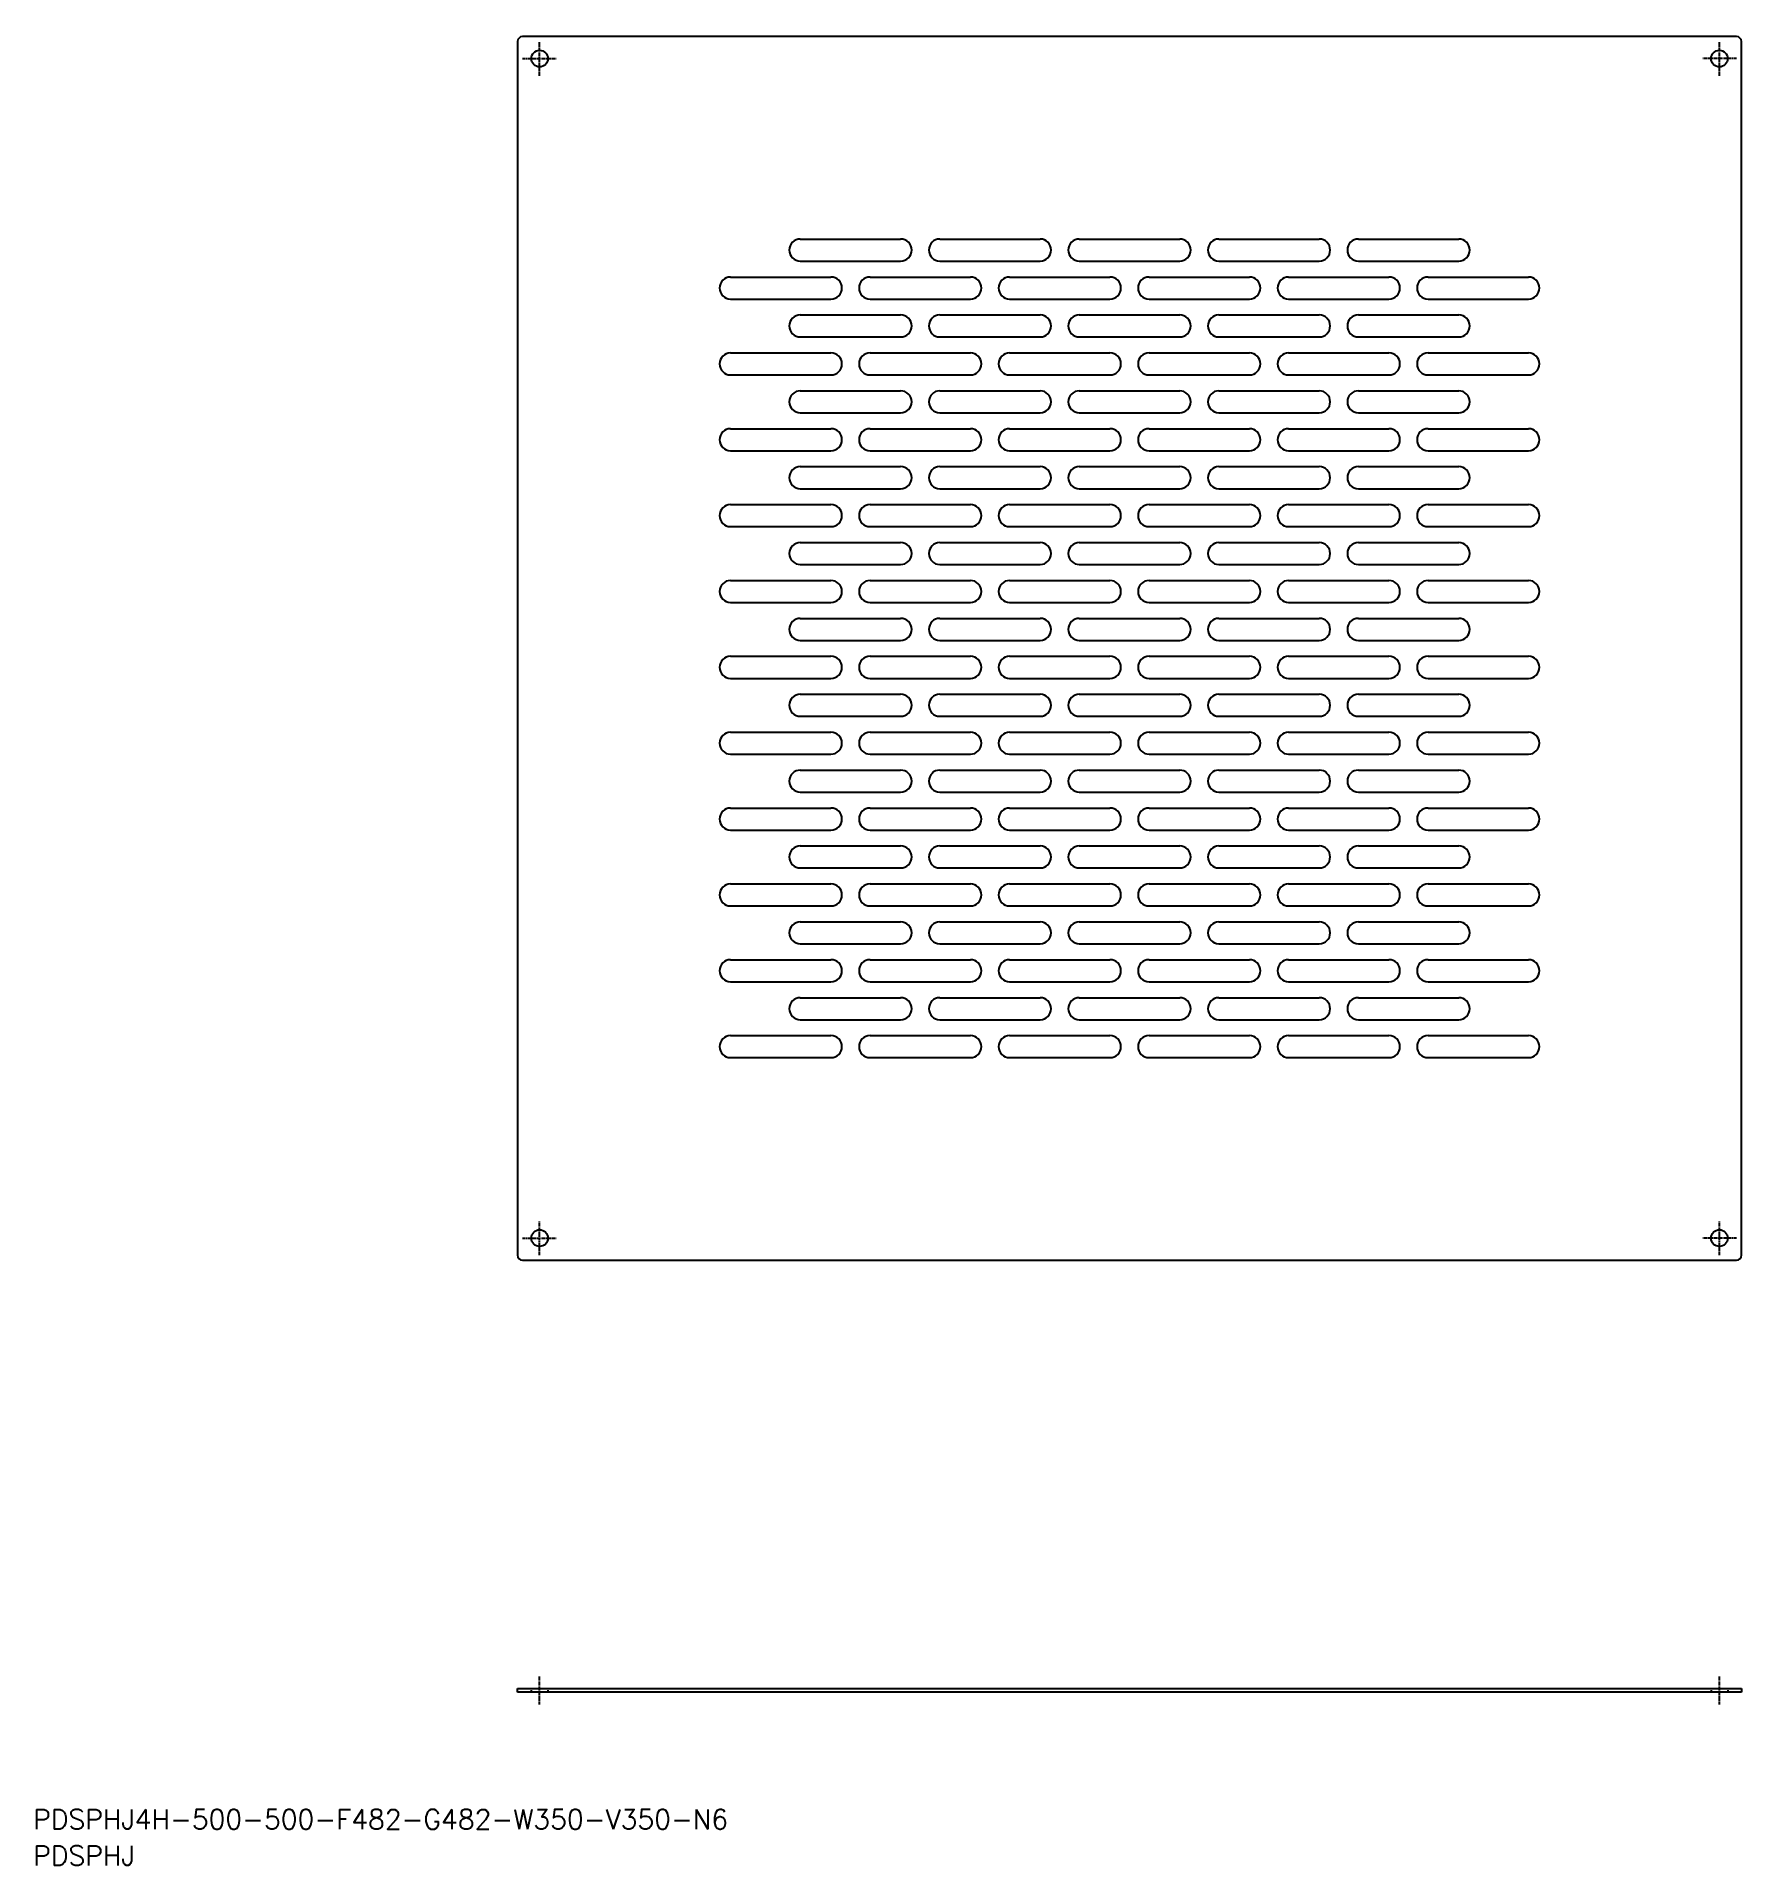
# Model space of a CAD drawing. Extents: x -195 to 501, y -127 to 621.
import ezdxf

# ---------------------------------------------------------------- set-up
doc = ezdxf.new("R2010")
doc.units = 0
doc.linetypes.add('CENTER', pattern=[2, 1.25, -0.25, 0.25, -0.25])
doc.linetypes.add('DASHED', pattern=[0.75, 0.5, -0.25])
doc.layers.get('0').update_dxf_attribs({"linetype": 'CONTINUOUS'})
doc.layers.add('CENTER', color=1, linetype='CENTER')
doc.styles.get("Standard").update_dxf_attribs({"font": 'txt.shx', "bigfont": 'extfont2.shx'})

msp = doc.modelspace()

# ---------------------------------------------------------------- linework, layer by layer
at = {"color": 7, "linetype": 'CONTINUOUS'}
for p, q in [((499.27, 620.53), (3.27, 620.53)), ((1.27, 618.53), (1.27, 122.53)), ((501.27, 122.53), (501.27, 618.53)), ((116.77, 537.78), (157.77, 537.78)), ((173.77, 537.78), (214.77, 537.78)), ((230.77, 537.78), (271.77, 537.78)), ((287.77, 537.78), (328.77, 537.78)), ((344.77, 537.78), (385.77, 537.78)), ((116.77, 528.78), (157.77, 528.78)), ((173.77, 528.78), (214.77, 528.78)), ((230.77, 528.78), (271.77, 528.78)), ((287.77, 528.78), (328.77, 528.78)), ((344.77, 528.78), (385.77, 528.78)), ((88.27, 522.28), (129.27, 522.28)), ((145.27, 522.28), (186.27, 522.28)), ((202.27, 522.28), (243.27, 522.28)), ((259.27, 522.28), (300.27, 522.28)), ((316.27, 522.28), (357.27, 522.28)), ((373.27, 522.28), (414.27, 522.28)), ((88.27, 513.28), (129.27, 513.28)), ((145.27, 513.28), (186.27, 513.28)), ((202.27, 513.28), (243.27, 513.28)), ((259.27, 513.28), (300.27, 513.28)), ((316.27, 513.28), (357.27, 513.28)), ((373.27, 513.28), (414.27, 513.28)), ((116.77, 506.78), (157.77, 506.78)), ((173.77, 506.78), (214.77, 506.78)), ((230.77, 506.78), (271.77, 506.78)), ((287.77, 506.78), (328.77, 506.78)), ((344.77, 506.78), (385.77, 506.78)), ((116.77, 497.78), (157.77, 497.78)), ((173.77, 497.78), (214.77, 497.78)), ((230.77, 497.78), (271.77, 497.78)), ((287.77, 497.78), (328.77, 497.78)), ((344.77, 497.78), (385.77, 497.78)), ((88.27, 491.28), (129.27, 491.28)), ((145.27, 491.28), (186.27, 491.28)), ((202.27, 491.28), (243.27, 491.28)), ((259.27, 491.28), (300.27, 491.28)), ((316.27, 491.28), (357.27, 491.28)), ((373.27, 491.28), (414.27, 491.28)), ((88.27, 482.28), (129.27, 482.28)), ((145.27, 482.28), (186.27, 482.28)), ((202.27, 482.28), (243.27, 482.28)), ((259.27, 482.28), (300.27, 482.28)), ((316.27, 482.28), (357.27, 482.28)), ((373.27, 482.28), (414.27, 482.28)), ((116.77, 475.78), (157.77, 475.78)), ((173.77, 475.78), (214.77, 475.78)), ((230.77, 475.78), (271.77, 475.78)), ((287.77, 475.78), (328.77, 475.78)), ((344.77, 475.78), (385.77, 475.78)), ((116.77, 466.78), (157.77, 466.78)), ((173.77, 466.78), (214.77, 466.78)), ((230.77, 466.78), (271.77, 466.78)), ((287.77, 466.78), (328.77, 466.78)), ((344.77, 466.78), (385.77, 466.78)), ((88.27, 460.28), (129.27, 460.28)), ((145.27, 460.28), (186.27, 460.28)), ((202.27, 460.28), (243.27, 460.28)), ((259.27, 460.28), (300.27, 460.28)), ((316.27, 460.28), (357.27, 460.28)), ((373.27, 460.28), (414.27, 460.28)), ((88.27, 451.28), (129.27, 451.28)), ((145.27, 451.28), (186.27, 451.28)), ((202.27, 451.28), (243.27, 451.28)), ((259.27, 451.28), (300.27, 451.28)), ((316.27, 451.28), (357.27, 451.28)), ((373.27, 451.28), (414.27, 451.28)), ((116.77, 444.78), (157.77, 444.78)), ((173.77, 444.78), (214.77, 444.78)), ((230.77, 444.78), (271.77, 444.78)), ((287.77, 444.78), (328.77, 444.78)), ((344.77, 444.78), (385.77, 444.78)), ((116.77, 435.78), (157.77, 435.78)), ((173.77, 435.78), (214.77, 435.78)), ((230.77, 435.78), (271.77, 435.78)), ((287.77, 435.78), (328.77, 435.78)), ((344.77, 435.78), (385.77, 435.78)), ((88.27, 429.28), (129.27, 429.28)), ((145.27, 429.28), (186.27, 429.28)), ((202.27, 429.28), (243.27, 429.28)), ((259.27, 429.28), (300.27, 429.28)), ((316.27, 429.28), (357.27, 429.28)), ((373.27, 429.28), (414.27, 429.28)), ((88.27, 420.28), (129.27, 420.28)), ((145.27, 420.28), (186.27, 420.28)), ((202.27, 420.28), (243.27, 420.28)), ((259.27, 420.28), (300.27, 420.28)), ((316.27, 420.28), (357.27, 420.28)), ((373.27, 420.28), (414.27, 420.28)), ((116.77, 413.78), (157.77, 413.78)), ((173.77, 413.78), (214.77, 413.78)), ((230.77, 413.78), (271.77, 413.78)), ((287.77, 413.78), (328.77, 413.78)), ((344.77, 413.78), (385.77, 413.78)), ((116.77, 404.78), (157.77, 404.78)), ((173.77, 404.78), (214.77, 404.78)), ((230.77, 404.78), (271.77, 404.78)), ((287.77, 404.78), (328.77, 404.78)), ((344.77, 404.78), (385.77, 404.78)), ((88.27, 398.28), (129.27, 398.28)), ((145.27, 398.28), (186.27, 398.28)), ((202.27, 398.28), (243.27, 398.28)), ((259.27, 398.28), (300.27, 398.28)), ((316.27, 398.28), (357.27, 398.28)), ((373.27, 398.28), (414.27, 398.28)), ((88.27, 389.28), (129.27, 389.28)), ((145.27, 389.28), (186.27, 389.28)), ((202.27, 389.28), (243.27, 389.28)), ((259.27, 389.28), (300.27, 389.28)), ((316.27, 389.28), (357.27, 389.28)), ((373.27, 389.28), (414.27, 389.28)), ((116.77, 382.78), (157.77, 382.78)), ((173.77, 382.78), (214.77, 382.78)), ((230.77, 382.78), (271.77, 382.78)), ((287.77, 382.78), (328.77, 382.78)), ((344.77, 382.78), (385.77, 382.78)), ((116.77, 373.78), (157.77, 373.78)), ((173.77, 373.78), (214.77, 373.78)), ((230.77, 373.78), (271.77, 373.78)), ((287.77, 373.78), (328.77, 373.78)), ((344.77, 373.78), (385.77, 373.78)), ((88.27, 367.28), (129.27, 367.28)), ((145.27, 367.28), (186.27, 367.28)), ((202.27, 367.28), (243.27, 367.28)), ((259.27, 367.28), (300.27, 367.28)), ((316.27, 367.28), (357.27, 367.28)), ((373.27, 367.28), (414.27, 367.28)), ((88.27, 358.28), (129.27, 358.28)), ((116.77, 351.78), (157.77, 351.78)), ((145.27, 358.28), (186.27, 358.28)), ((173.77, 351.78), (214.77, 351.78)), ((202.27, 358.28), (243.27, 358.28)), ((230.77, 351.78), (271.77, 351.78)), ((259.27, 358.28), (300.27, 358.28)), ((287.77, 351.78), (328.77, 351.78)), ((316.27, 358.28), (357.27, 358.28)), ((344.77, 351.78), (385.77, 351.78)), ((373.27, 358.28), (414.27, 358.28)), ((116.77, 342.78), (157.77, 342.78)), ((173.77, 342.78), (214.77, 342.78)), ((230.77, 342.78), (271.77, 342.78)), ((287.77, 342.78), (328.77, 342.78)), ((344.77, 342.78), (385.77, 342.78)), ((88.27, 336.28), (129.27, 336.28)), ((145.27, 336.28), (186.27, 336.28)), ((202.27, 336.28), (243.27, 336.28)), ((259.27, 336.28), (300.27, 336.28)), ((316.27, 336.28), (357.27, 336.28)), ((373.27, 336.28), (414.27, 336.28)), ((88.27, 327.28), (129.27, 327.28)), ((145.27, 327.28), (186.27, 327.28)), ((202.27, 327.28), (243.27, 327.28)), ((259.27, 327.28), (300.27, 327.28)), ((316.27, 327.28), (357.27, 327.28)), ((373.27, 327.28), (414.27, 327.28)), ((116.77, 320.78), (157.77, 320.78)), ((173.77, 320.78), (214.77, 320.78)), ((230.77, 320.78), (271.77, 320.78)), ((287.77, 320.78), (328.77, 320.78)), ((344.77, 320.78), (385.77, 320.78)), ((116.77, 311.78), (157.77, 311.78)), ((173.77, 311.78), (214.77, 311.78)), ((230.77, 311.78), (271.77, 311.78)), ((287.77, 311.78), (328.77, 311.78)), ((344.77, 311.78), (385.77, 311.78)), ((88.27, 305.28), (129.27, 305.28)), ((145.27, 305.28), (186.27, 305.28)), ((202.27, 305.28), (243.27, 305.28)), ((259.27, 305.28), (300.27, 305.28)), ((316.27, 305.28), (357.27, 305.28)), ((373.27, 305.28), (414.27, 305.28)), ((88.27, 296.28), (129.27, 296.28)), ((145.27, 296.28), (186.27, 296.28)), ((202.27, 296.28), (243.27, 296.28)), ((259.27, 296.28), (300.27, 296.28)), ((316.27, 296.28), (357.27, 296.28)), ((373.27, 296.28), (414.27, 296.28)), ((116.77, 289.78), (157.77, 289.78)), ((173.77, 289.78), (214.77, 289.78)), ((230.77, 289.78), (271.77, 289.78)), ((287.77, 289.78), (328.77, 289.78)), ((344.77, 289.78), (385.77, 289.78)), ((116.77, 280.78), (157.77, 280.78)), ((173.77, 280.78), (214.77, 280.78)), ((230.77, 280.78), (271.77, 280.78)), ((287.77, 280.78), (328.77, 280.78)), ((344.77, 280.78), (385.77, 280.78)), ((88.27, 274.28), (129.27, 274.28)), ((145.27, 274.28), (186.27, 274.28)), ((202.27, 274.28), (243.27, 274.28)), ((259.27, 274.28), (300.27, 274.28)), ((316.27, 274.28), (357.27, 274.28)), ((373.27, 274.28), (414.27, 274.28)), ((88.27, 265.28), (129.27, 265.28)), ((145.27, 265.28), (186.27, 265.28)), ((202.27, 265.28), (243.27, 265.28)), ((259.27, 265.28), (300.27, 265.28)), ((316.27, 265.28), (357.27, 265.28)), ((373.27, 265.28), (414.27, 265.28)), ((116.77, 258.78), (157.77, 258.78)), ((173.77, 258.78), (214.77, 258.78)), ((230.77, 258.78), (271.77, 258.78)), ((287.77, 258.78), (328.77, 258.78)), ((344.77, 258.78), (385.77, 258.78)), ((116.77, 249.78), (157.77, 249.78)), ((173.77, 249.78), (214.77, 249.78)), ((230.77, 249.78), (271.77, 249.78)), ((287.77, 249.78), (328.77, 249.78)), ((344.77, 249.78), (385.77, 249.78)), ((88.27, 243.28), (129.27, 243.28)), ((145.27, 243.28), (186.27, 243.28)), ((202.27, 243.28), (243.27, 243.28)), ((259.27, 243.28), (300.27, 243.28)), ((316.27, 243.28), (357.27, 243.28)), ((373.27, 243.28), (414.27, 243.28)), ((88.27, 234.28), (129.27, 234.28)), ((145.27, 234.28), (186.27, 234.28)), ((202.27, 234.28), (243.27, 234.28)), ((259.27, 234.28), (300.27, 234.28)), ((316.27, 234.28), (357.27, 234.28)), ((373.27, 234.28), (414.27, 234.28)), ((116.77, 227.78), (157.77, 227.78)), ((173.77, 227.78), (214.77, 227.78)), ((230.77, 227.78), (271.77, 227.78)), ((287.77, 227.78), (328.77, 227.78)), ((344.77, 227.78), (385.77, 227.78)), ((116.77, 218.78), (157.77, 218.78)), ((173.77, 218.78), (214.77, 218.78)), ((230.77, 218.78), (271.77, 218.78)), ((287.77, 218.78), (328.77, 218.78)), ((344.77, 218.78), (385.77, 218.78)), ((88.27, 212.28), (129.27, 212.28)), ((145.27, 212.28), (186.27, 212.28)), ((202.27, 212.28), (243.27, 212.28)), ((259.27, 212.28), (300.27, 212.28)), ((316.27, 212.28), (357.27, 212.28)), ((373.27, 212.28), (414.27, 212.28)), ((88.27, 203.28), (129.27, 203.28)), ((145.27, 203.28), (186.27, 203.28)), ((202.27, 203.28), (243.27, 203.28)), ((259.27, 203.28), (300.27, 203.28)), ((316.27, 203.28), (357.27, 203.28)), ((373.27, 203.28), (414.27, 203.28)), ((3.27, 120.53), (499.27, 120.53)), ((1.27, -54.47), (501.27, -54.47)), ((1.27, -56.07), (1.27, -54.47)), ((501.27, -56.07), (1.27, -56.07)), ((501.27, -54.47), (501.27, -56.07))]:
    msp.add_line(p, q, dxfattribs=at)
at = {"color": 3, "linetype": 'DASHED'}
for p, q in [((6.87, -54.47), (6.87, -56.07)), ((13.67, -54.47), (13.67, -56.07)), ((488.87, -54.47), (488.87, -56.07)), ((495.67, -54.47), (495.67, -56.07))]:
    msp.add_line(p, q, dxfattribs=at)
at = {"color": 7, "linetype": 'CONTINUOUS'}
for centre in [(10.27, 611.53), (492.27, 611.53), (10.27, 129.53), (492.27, 129.53)]:
    msp.add_circle(centre, 3.4, dxfattribs=at)
for centre, radius, start, end in [((3.27, 618.53), 2, 90, 180), ((499.27, 618.53), 2, 0, 90), ((116.77, 533.28), 4.5, 90, 270), ((157.77, 533.28), 4.5, 270, 90), ((173.77, 533.28), 4.5, 90, 270), ((214.77, 533.28), 4.5, 270, 90), ((230.77, 533.28), 4.5, 90, 270), ((271.77, 533.28), 4.5, 270, 90), ((287.77, 533.28), 4.5, 90, 270), ((328.77, 533.28), 4.5, 270, 90), ((344.77, 533.28), 4.5, 90, 270), ((385.77, 533.28), 4.5, 270, 90), ((88.27, 517.78), 4.5, 90, 270), ((129.27, 517.78), 4.5, 270, 90), ((145.27, 517.78), 4.5, 90, 270), ((186.27, 517.78), 4.5, 270, 90), ((202.27, 517.78), 4.5, 90, 270), ((243.27, 517.78), 4.5, 270, 90), ((259.27, 517.78), 4.5, 90, 270), ((300.27, 517.78), 4.5, 270, 90), ((316.27, 517.78), 4.5, 90, 270), ((357.27, 517.78), 4.5, 270, 90), ((373.27, 517.78), 4.5, 90, 270), ((414.27, 517.78), 4.5, 270, 90), ((116.77, 502.28), 4.5, 90, 270), ((157.77, 502.28), 4.5, 270, 90), ((173.77, 502.28), 4.5, 90, 270), ((214.77, 502.28), 4.5, 270, 90), ((230.77, 502.28), 4.5, 90, 270), ((271.77, 502.28), 4.5, 270, 90), ((287.77, 502.28), 4.5, 90, 270), ((328.77, 502.28), 4.5, 270, 90), ((344.77, 502.28), 4.5, 90, 270), ((385.77, 502.28), 4.5, 270, 90), ((88.27, 486.78), 4.5, 90, 270), ((129.27, 486.78), 4.5, 270, 90), ((145.27, 486.78), 4.5, 90, 270), ((186.27, 486.78), 4.5, 270, 90), ((202.27, 486.78), 4.5, 90, 270), ((243.27, 486.78), 4.5, 270, 90), ((259.27, 486.78), 4.5, 90, 270), ((300.27, 486.78), 4.5, 270, 90), ((316.27, 486.78), 4.5, 90, 270), ((357.27, 486.78), 4.5, 270, 90), ((373.27, 486.78), 4.5, 90, 270), ((414.27, 486.78), 4.5, 270, 90), ((116.77, 471.28), 4.5, 90, 270), ((157.77, 471.28), 4.5, 270, 90), ((173.77, 471.28), 4.5, 90, 270), ((214.77, 471.28), 4.5, 270, 90), ((230.77, 471.28), 4.5, 90, 270), ((271.77, 471.28), 4.5, 270, 90), ((287.77, 471.28), 4.5, 90, 270), ((328.77, 471.28), 4.5, 270, 90), ((344.77, 471.28), 4.5, 90, 270), ((385.77, 471.28), 4.5, 270, 90), ((88.27, 455.78), 4.5, 90, 270), ((129.27, 455.78), 4.5, 270, 90), ((145.27, 455.78), 4.5, 90, 270), ((186.27, 455.78), 4.5, 270, 90), ((202.27, 455.78), 4.5, 90, 270), ((243.27, 455.78), 4.5, 270, 90), ((259.27, 455.78), 4.5, 90, 270), ((300.27, 455.78), 4.5, 270, 90), ((316.27, 455.78), 4.5, 90, 270), ((357.27, 455.78), 4.5, 270, 90), ((373.27, 455.78), 4.5, 90, 270), ((414.27, 455.78), 4.5, 270, 90), ((116.77, 440.28), 4.5, 90, 270), ((157.77, 440.28), 4.5, 270, 90), ((173.77, 440.28), 4.5, 90, 270), ((214.77, 440.28), 4.5, 270, 90), ((230.77, 440.28), 4.5, 90, 270), ((271.77, 440.28), 4.5, 270, 90), ((287.77, 440.28), 4.5, 90, 270), ((328.77, 440.28), 4.5, 270, 90), ((344.77, 440.28), 4.5, 90, 270), ((385.77, 440.28), 4.5, 270, 90), ((88.27, 424.78), 4.5, 90, 270), ((129.27, 424.78), 4.5, 270, 90), ((145.27, 424.78), 4.5, 90, 270), ((186.27, 424.78), 4.5, 270, 90), ((202.27, 424.78), 4.5, 90, 270), ((243.27, 424.78), 4.5, 270, 90), ((259.27, 424.78), 4.5, 90, 270), ((300.27, 424.78), 4.5, 270, 90), ((316.27, 424.78), 4.5, 90, 270), ((357.27, 424.78), 4.5, 270, 90), ((373.27, 424.78), 4.5, 90, 270), ((414.27, 424.78), 4.5, 270, 90), ((116.77, 409.28), 4.5, 90, 270), ((157.77, 409.28), 4.5, 270, 90), ((173.77, 409.28), 4.5, 90, 270), ((214.77, 409.28), 4.5, 270, 90), ((230.77, 409.28), 4.5, 90, 270), ((271.77, 409.28), 4.5, 270, 90), ((287.77, 409.28), 4.5, 90, 270), ((328.77, 409.28), 4.5, 270, 90), ((344.77, 409.28), 4.5, 90, 270), ((385.77, 409.28), 4.5, 270, 90), ((88.27, 393.78), 4.5, 90, 270), ((129.27, 393.78), 4.5, 270, 90), ((145.27, 393.78), 4.5, 90, 270), ((186.27, 393.78), 4.5, 270, 90), ((202.27, 393.78), 4.5, 90, 270), ((243.27, 393.78), 4.5, 270, 90), ((259.27, 393.78), 4.5, 90, 270), ((300.27, 393.78), 4.5, 270, 90), ((316.27, 393.78), 4.5, 90, 270), ((357.27, 393.78), 4.5, 270, 90), ((373.27, 393.78), 4.5, 90, 270), ((414.27, 393.78), 4.5, 270, 90), ((116.77, 378.28), 4.5, 90, 270), ((157.77, 378.28), 4.5, 270, 90), ((173.77, 378.28), 4.5, 90, 270), ((214.77, 378.28), 4.5, 270, 90), ((230.77, 378.28), 4.5, 90, 270), ((271.77, 378.28), 4.5, 270, 90), ((287.77, 378.28), 4.5, 90, 270), ((328.77, 378.28), 4.5, 270, 90), ((344.77, 378.28), 4.5, 90, 270), ((385.77, 378.28), 4.5, 270, 90), ((88.27, 362.78), 4.5, 90, 270), ((129.27, 362.78), 4.5, 270, 90), ((145.27, 362.78), 4.5, 90, 270), ((186.27, 362.78), 4.5, 270, 90), ((202.27, 362.78), 4.5, 90, 270), ((243.27, 362.78), 4.5, 270, 90), ((259.27, 362.78), 4.5, 90, 270), ((300.27, 362.78), 4.5, 270, 90), ((316.27, 362.78), 4.5, 90, 270), ((357.27, 362.78), 4.5, 270, 90), ((373.27, 362.78), 4.5, 90, 270), ((414.27, 362.78), 4.5, 270, 90), ((116.77, 347.28), 4.5, 90, 270), ((157.77, 347.28), 4.5, 270, 90), ((173.77, 347.28), 4.5, 90, 270), ((214.77, 347.28), 4.5, 270, 90), ((230.77, 347.28), 4.5, 90, 270), ((271.77, 347.28), 4.5, 270, 90), ((287.77, 347.28), 4.5, 90, 270), ((328.77, 347.28), 4.5, 270, 90), ((344.77, 347.28), 4.5, 90, 270), ((385.77, 347.28), 4.5, 270, 90), ((88.27, 331.78), 4.5, 90, 270), ((129.27, 331.78), 4.5, 270, 90), ((145.27, 331.78), 4.5, 90, 270), ((186.27, 331.78), 4.5, 270, 90), ((202.27, 331.78), 4.5, 90, 270), ((243.27, 331.78), 4.5, 270, 90), ((259.27, 331.78), 4.5, 90, 270), ((300.27, 331.78), 4.5, 270, 90), ((316.27, 331.78), 4.5, 90, 270), ((357.27, 331.78), 4.5, 270, 90), ((373.27, 331.78), 4.5, 90, 270), ((414.27, 331.78), 4.5, 270, 90), ((116.77, 316.28), 4.5, 90, 270), ((157.77, 316.28), 4.5, 270, 90), ((173.77, 316.28), 4.5, 90, 270), ((214.77, 316.28), 4.5, 270, 90), ((230.77, 316.28), 4.5, 90, 270), ((271.77, 316.28), 4.5, 270, 90), ((287.77, 316.28), 4.5, 90, 270), ((328.77, 316.28), 4.5, 270, 90), ((344.77, 316.28), 4.5, 90, 270), ((385.77, 316.28), 4.5, 270, 90), ((88.27, 300.78), 4.5, 90, 270), ((129.27, 300.78), 4.5, 270, 90), ((145.27, 300.78), 4.5, 90, 270), ((186.27, 300.78), 4.5, 270, 90), ((202.27, 300.78), 4.5, 90, 270), ((243.27, 300.78), 4.5, 270, 90), ((259.27, 300.78), 4.5, 90, 270), ((300.27, 300.78), 4.5, 270, 90), ((316.27, 300.78), 4.5, 90, 270), ((357.27, 300.78), 4.5, 270, 90), ((373.27, 300.78), 4.5, 90, 270), ((414.27, 300.78), 4.5, 270, 90), ((116.77, 285.28), 4.5, 90, 270), ((157.77, 285.28), 4.5, 270, 90), ((173.77, 285.28), 4.5, 90, 270), ((214.77, 285.28), 4.5, 270, 90), ((230.77, 285.28), 4.5, 90, 270), ((271.77, 285.28), 4.5, 270, 90), ((287.77, 285.28), 4.5, 90, 270), ((328.77, 285.28), 4.5, 270, 90), ((344.77, 285.28), 4.5, 90, 270), ((385.77, 285.28), 4.5, 270, 90), ((88.27, 269.78), 4.5, 90, 270), ((129.27, 269.78), 4.5, 270, 90), ((145.27, 269.78), 4.5, 90, 270), ((186.27, 269.78), 4.5, 270, 90), ((202.27, 269.78), 4.5, 90, 270), ((243.27, 269.78), 4.5, 270, 90), ((259.27, 269.78), 4.5, 90, 270), ((300.27, 269.78), 4.5, 270, 90), ((316.27, 269.78), 4.5, 90, 270), ((357.27, 269.78), 4.5, 270, 90), ((373.27, 269.78), 4.5, 90, 270), ((414.27, 269.78), 4.5, 270, 90), ((116.77, 254.28), 4.5, 90, 270), ((157.77, 254.28), 4.5, 270, 90), ((173.77, 254.28), 4.5, 90, 270), ((214.77, 254.28), 4.5, 270, 90), ((230.77, 254.28), 4.5, 90, 270), ((271.77, 254.28), 4.5, 270, 90), ((287.77, 254.28), 4.5, 90, 270), ((328.77, 254.28), 4.5, 270, 90), ((344.77, 254.28), 4.5, 90, 270), ((385.77, 254.28), 4.5, 270, 90), ((88.27, 238.78), 4.5, 90, 270), ((129.27, 238.78), 4.5, 270, 90), ((145.27, 238.78), 4.5, 90, 270), ((186.27, 238.78), 4.5, 270, 90), ((202.27, 238.78), 4.5, 90, 270), ((243.27, 238.78), 4.5, 270, 90), ((259.27, 238.78), 4.5, 90, 270), ((300.27, 238.78), 4.5, 270, 90), ((316.27, 238.78), 4.5, 90, 270), ((357.27, 238.78), 4.5, 270, 90), ((373.27, 238.78), 4.5, 90, 270), ((414.27, 238.78), 4.5, 270, 90), ((116.77, 223.28), 4.5, 90, 270), ((157.77, 223.28), 4.5, 270, 90), ((173.77, 223.28), 4.5, 90, 270), ((214.77, 223.28), 4.5, 270, 90), ((230.77, 223.28), 4.5, 90, 270), ((271.77, 223.28), 4.5, 270, 90), ((287.77, 223.28), 4.5, 90, 270), ((328.77, 223.28), 4.5, 270, 90), ((344.77, 223.28), 4.5, 90, 270), ((385.77, 223.28), 4.5, 270, 90), ((88.27, 207.78), 4.5, 90, 270), ((129.27, 207.78), 4.5, 270, 90), ((145.27, 207.78), 4.5, 90, 270), ((186.27, 207.78), 4.5, 270, 90), ((202.27, 207.78), 4.5, 90, 270), ((243.27, 207.78), 4.5, 270, 90), ((259.27, 207.78), 4.5, 90, 270), ((300.27, 207.78), 4.5, 270, 90), ((316.27, 207.78), 4.5, 90, 270), ((357.27, 207.78), 4.5, 270, 90), ((373.27, 207.78), 4.5, 90, 270), ((414.27, 207.78), 4.5, 270, 90), ((3.27, 122.53), 2, 180, 270), ((499.27, 122.53), 2, 270, 0)]:
    msp.add_arc(centre, radius, start, end, dxfattribs=at)
at = {"layer": 'CENTER', "color": 1, "linetype": 'CENTER'}
for p, q in [((10.27, 604.53), (10.27, 618.53)), ((492.27, 604.53), (492.27, 618.53)), ((3.27, 611.53), (17.27, 611.53)), ((499.27, 611.53), (485.27, 611.53)), ((10.27, 122.53), (10.27, 136.53)), ((492.27, 122.53), (492.27, 136.53)), ((3.27, 129.53), (17.27, 129.53)), ((499.27, 129.53), (485.27, 129.53)), ((10.27, -61.07), (10.27, -49.47)), ((492.27, -61.07), (492.27, -49.47))]:
    msp.add_line(p, q, dxfattribs=at)

# ---------------------------------------------------------------- texts
at = {"color": 7, "linetype": 'CONTINUOUS'}
for s, p in [('PDSPHJ4H-500-500-F482-G482-W350-V350-N6', (-196.63, -111.94)), ('PDSPHJ', (-196.63, -126.8))]:
    msp.add_text(s, height=8, dxfattribs=at).set_placement(p)

doc.saveas('drawing.dxf')
